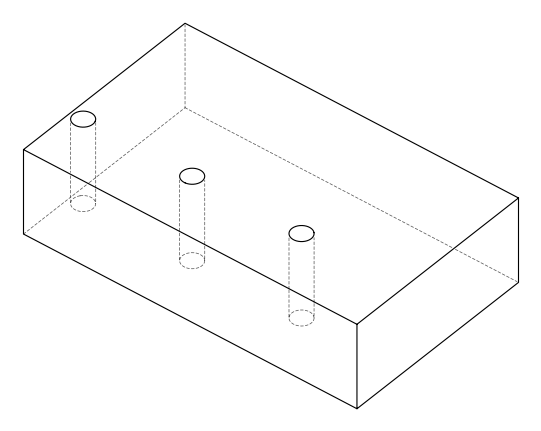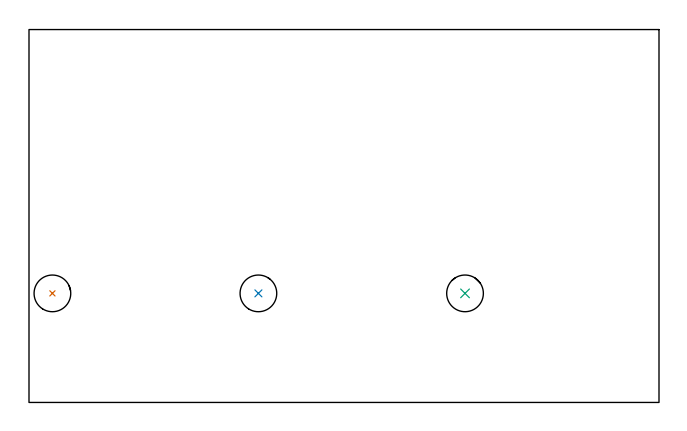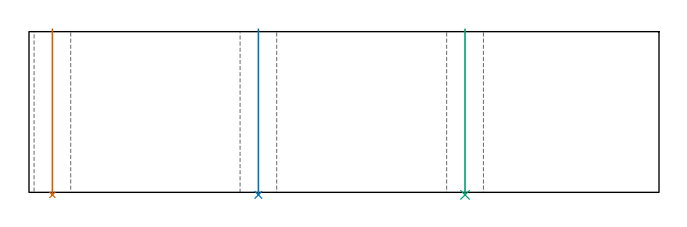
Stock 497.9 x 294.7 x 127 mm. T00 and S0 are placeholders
(PLAN: 3 operations, 0 tool changes, 1.6 min)
(1 INDEXABLE_INSERT_DRILL_THROUGH_HOLE_FROM_SOLID | STEP1HOLE | NXT0302_029 | 0.53 min | 83790 mm3)
(2 INDEXABLE_INSERT_DRILL_THROUGH_HOLE_FROM_SOLID_1 | STEP1HOLE_1 | NXT0302_029 | 0.53 min | 83799 mm3)
(3 INDEXABLE_INSERT_DRILL_THROUGH_HOLE_FROM_SOLID_2 | STEP1HOLE_2 | NXT0302_029 | 0.53 min | 83793 mm3)
(TOOL NXT0302_029 | Index. Insert Drill 29mm [880-D2900L32-05] | D29 PA176 FL145 Z2)
(OP 1 INDEXABLE_INSERT_DRILL_THROUGH_HOLE_FROM_SOLID)
G17 G21 G94 G90
T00 M6
G54
G17 G0 G90 X18.5 Y86.2 S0 M3
G43 Z137. H1
G94 G81 G98 Z-2.006 F250. R129.
G80
M5
M2
(OP 2 INDEXABLE_INSERT_DRILL_THROUGH_HOLE_FROM_SOLID_1)
G17 G21 G94 G90
T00 M6
G54
G17 G0 G90 X181.3 Y86.2 S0 M3
G43 Z137. H1
G94 G81 G98 Z-2.006 F250. R129.
G80
M5
M2
(OP 3 INDEXABLE_INSERT_DRILL_THROUGH_HOLE_FROM_SOLID_2)
G17 G21 G94 G90
T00 M6
G54
G17 G0 G90 X344.6 Y86.2 S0 M3
G43 Z137. H1
G94 G81 G98 Z-2.006 F250. R129.
G80
M5
M2
